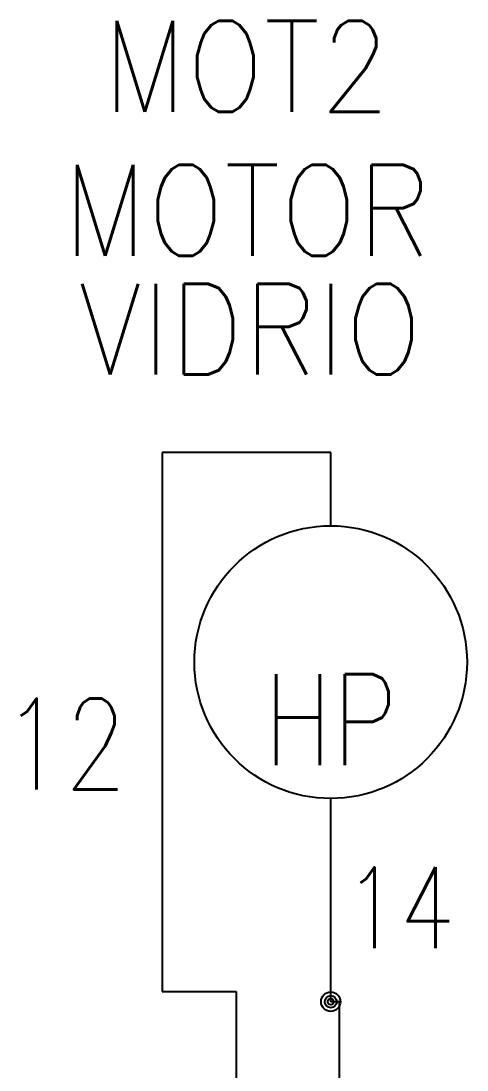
# Model space of a CAD drawing. Header units: inches. Extents: x 15 to 148, y 10 to 111.
# Drawn here: x 128.783 to 130.163, y 99.9 to 103.146 of the extents above; entities that cross this region are included whole.
import ezdxf
from ezdxf.enums import TextEntityAlignment as Align

# ---------------------------------------------------------------- set-up
doc = ezdxf.new("R2010")
doc.units = ezdxf.units.IN
doc.header["$MEASUREMENT"] = 0
for name, color, linetype in [('BLK_12AWG', 7, 'Continuous'), ('DESC', 1, 'Continuous'), ('MISC', 250, 'Continuous'), ('SYMS', 7, 'Continuous'), ('TAGS', 250, 'Continuous'), ('WIREFIXED', 7, 'Continuous')]:
    doc.layers.add(name, color=color, linetype=linetype)
doc.styles.add('WD', font='romans.shx')

# ---------------------------------------------------------------- blocks, each defined once
blk = doc.blocks.new('VMO12')
blk.add_circle((0, 0), 0.1875)
at = {"style": 'WD'}
for tag, p, width in [('INST', (0.318, 0.2634), 0.7), ('LOC', (0.318, 0.0938), 0.7), ('TAG1', (0.3125, -0.0789), 0.9), ('DESC1', (0.3135, -0.268), 0.9), ('DESC2', (0.3135, -0.4243), 0.9), ('DESC3', (0.3135, -0.5805), 0.9), ('RATING3', (0.3135, -0.7368), 0.8), ('RATING4', (0.3135, -0.893), 0.8), ('WDTAGALT', (0.3125, -1.0625), 0.7)]:
    blk.add_attdef(tag, p, '', height=0.125, dxfattribs=dict(at, width=width))
at = {"linetype": 'Continuous', "style": 'WD', "flags": 8}
for tag, p in [('TERM01', (-0.0312, 0.2125)), ('TERM03', (-0.2188, -0.1351))]:
    blk.add_attdef(tag, text='', height=0.125, dxfattribs=at).set_placement(p, align=Align.RIGHT)
at = {"color": 7, "style": 'WD', "flags": 1}
for tag, p in [('X2TERM01', (0, 0.1875)), ('X8TERM02', (0, -0.1875))]:
    blk.add_attdef(tag, p, '', height=0.0125, dxfattribs=at)
at = {"style": 'WD', "flags": 9}
blk.add_attdef('FAMILY', text='', height=0.01, dxfattribs=at).set_placement((-0.0053, 0.1698), align=Align.CENTER)
at = {"linetype": 'Continuous', "style": 'WD', "flags": 1}
for tag, p in [('CAT', (0, 0.1593)), ('MFG', (0, 0.1404))]:
    blk.add_attdef(tag, text='', height=0.01, dxfattribs=at).set_placement(p, align=Align.MIDDLE)
at = {"linetype": 'Continuous', "style": 'WD', "flags": 9}
blk.add_attdef('ASSYCODE', text='', height=0.01, dxfattribs=at).set_placement((0, 0.125), align=Align.CENTER)
at = {"style": 'WD', "width": 0.8}
blk.add_attdef('RATING1', text='', height=0.125, dxfattribs=at).set_placement((0, 0), align=Align.CENTER)
blk.add_attdef('RATING2', text='', height=0.125, dxfattribs=at).set_placement((0, -0.0165), align=Align.TOP_CENTER)
at = {"style": 'WD', "flags": 1}
blk.add_attdef('X0TERM03', (-0.1384, -0.1265), '', height=0.0125, dxfattribs=at)
at = {"linetype": 'Continuous', "style": 'WD', "flags": 8}
blk.add_attdef('TERM02', text='', height=0.125, dxfattribs=at).set_placement((-0.0312, -0.2094), align=Align.TOP_RIGHT)
blk = doc.blocks.new('WDDOT')
for radius in [0.03, 0.0187, 0.00929]:
    blk.add_circle((0, 0), radius)
blk = doc.blocks.new('WD_WNV')
at = {"style": 'WD', "flags": 1}
for tag, p in [('W01USER', (-0.0625, 0.0938)), ('W02USER', (-0.0625, 0.0859)), ('W03USER', (-0.0625, 0.0781)), ('W04USER', (-0.0625, 0.0703)), ('W05USER', (-0.0625, 0.0625)), ('W06USER', (-0.0625, 0.0547)), ('W07USER', (-0.0625, 0.0469)), ('W08USER', (-0.0625, 0.0391)), ('W09USER', (-0.0625, 0.0312)), ('W10USER', (-0.0625, 0.0234))]:
    blk.add_attdef(tag, text='', height=0.005, dxfattribs=at).set_placement(p, align=Align.CENTER)
at = {"linetype": 'Continuous', "style": 'WD', "width": 0.8}
blk.add_attdef('WIRENO', text='', height=0.125, dxfattribs=at).set_placement((-0.05, 0), align=Align.MIDDLE_RIGHT)

msp = doc.modelspace()

# ---------------------------------------------------------------- linework, layer by layer
at = {"layer": 'BLK_12AWG'}
for p, q in [((129.7414, 101.8109), (129.2198, 101.8109)), ((129.2198, 101.8109), (129.2198, 100.1432)), ((129.7414, 101.5843), (129.7414, 101.8109)), ((129.7414, 100.1117), (129.7414, 100.7405)), ((129.2198, 100.1432), (129.4484, 100.1432)), ((129.4484, 100.1432), (129.4484, 99.435)), ((129.7684, 100.1117), (129.7414, 100.1117)), ((129.7684, 99.4829), (129.7684, 100.1117))]:
    msp.add_line(p, q, dxfattribs=at)

# ---------------------------------------------------------------- block references
at = {"layer": 'SYMS'}
ref = msp.add_blockref('VMO12', (129.7414, 101.1624), dxfattribs=dict(at, xscale=2.25, yscale=2.25, zscale=2.25))
ref.add_attrib('RATING2', 'HP', dxfattribs={"layer": 'MISC', "height": 0.28125, "style": 'WD', "width": 0.8}).set_placement((129.7414, 101.1253), align=Align.TOP_CENTER)
ref.add_attrib('DESC1', 'MOTOR', (128.913, 102.4201), dxfattribs={"layer": 'DESC', "height": 0.28125, "style": 'WD', "width": 0.9})
ref.add_attrib('DESC2', 'VIDRIO', (128.9612, 102.0523), dxfattribs={"layer": 'DESC', "height": 0.28125, "style": 'WD', "width": 0.9})
ref.add_attrib('TAG1', 'MOT2', (129.0356, 102.8652), dxfattribs={"layer": 'TAGS', "height": 0.28125, "style": 'WD', "width": 0.9})
msp.add_blockref('WDDOT', (129.7414, 100.1117), dxfattribs=at)
at = {"layer": 'WIREFIXED'}
ref = msp.add_blockref('WD_WNV', (129.2231, 100.9092), dxfattribs=dict(at, xscale=2.25, yscale=2.25, zscale=2.25))
ref.add_attrib('WIRENOF', '12', dxfattribs={"linetype": 'Continuous', "height": 0.28125, "style": 'WD', "width": 0.8}).set_placement((129.1106, 100.9092), align=Align.MIDDLE_RIGHT)
ref = msp.add_blockref('WD_WNV', (130.2254, 100.4025), dxfattribs=dict(at, xscale=2, yscale=2, zscale=2))
ref.add_attrib('WIRENOF', '14', dxfattribs={"linetype": 'Continuous', "height": 0.25, "style": 'WD', "width": 0.8}).set_placement((130.1254, 100.4025), align=Align.MIDDLE_RIGHT)

doc.saveas('drawing.dxf')
